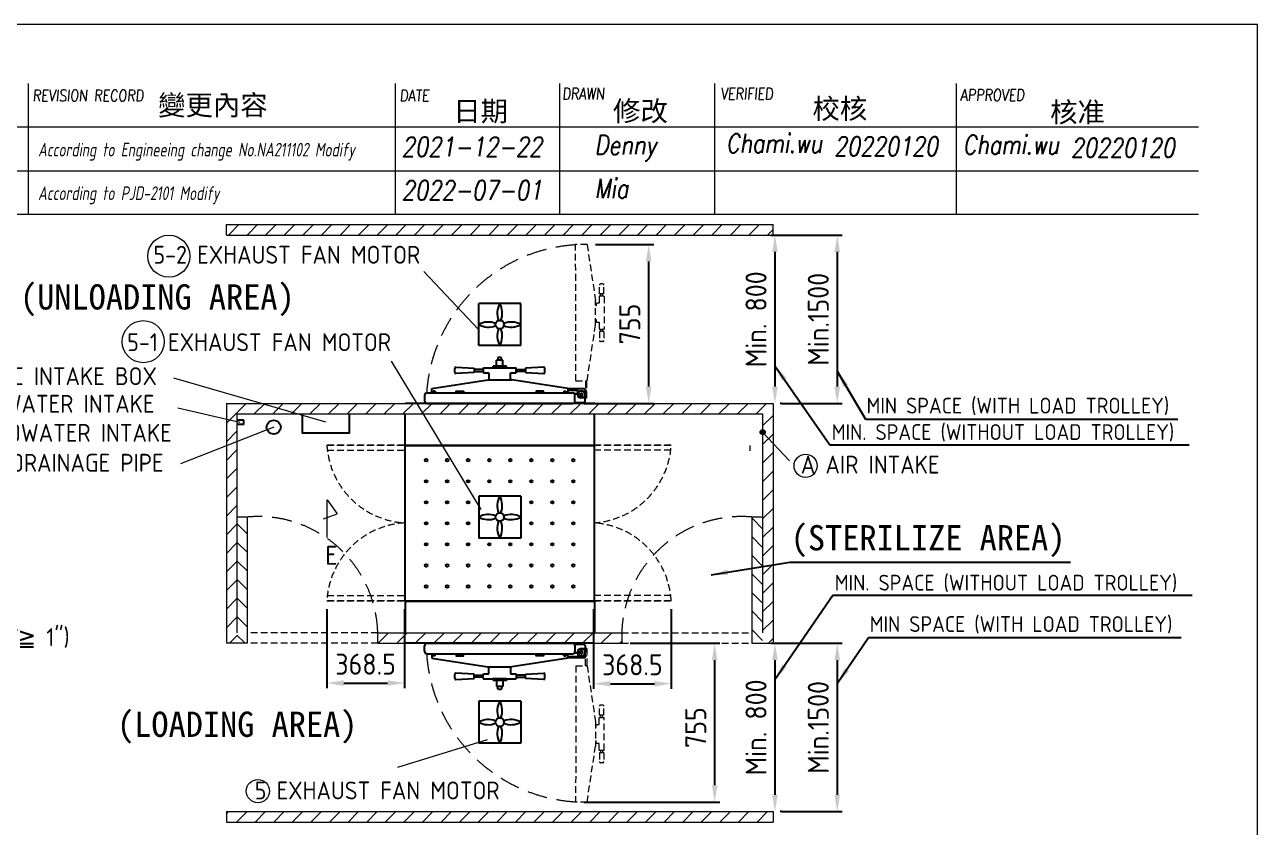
# Model space of a CAD drawing. Header units: millimetres. Extents: x -179594 to 13478, y -20517 to 22627.
# Drawn here: x 7617 to 13478, y 5661 to 9476 of the extents above; entities that cross this region are included whole.
import ezdxf

# ---------------------------------------------------------------- set-up
doc = ezdxf.new("R2010")
doc.units = ezdxf.units.MM
doc.header["$MEASUREMENT"] = 0
doc.linetypes.add('HIDDEN', pattern=[9.525, 6.35, -3.175])
doc.layers.get('0').update_dxf_attribs({"lineweight": 25})
for name, color, linetype, lineweight in [('D', 3, 'Continuous', 13), ('F', 7, 'Continuous', 15), ('H', 2, 'HIDDEN', 15), ('S', 4, 'Continuous', 15), ('T', 4, 'Continuous', 15)]:
    doc.layers.add(name, color=color, linetype=linetype, lineweight=lineweight)
doc.styles.get("Standard").update_dxf_attribs({"font": 'KAIU.TTF'})
doc.styles.add('STU25', font='isocp2.shx')
doc.styles.add('Text', font='romans.shx', dxfattribs={"width": 0.8, "oblique": 10})
doc.dimstyles.new('STU25', dxfattribs={"dimscale": 40, "dimtxt": 2.5, "dimasz": 2, "dimexe": 0.6, "dimexo": 1, "dimgap": 1, "dimtad": 1, "dimdsep": 46, "dimtxsty": 'STU25', "dimcen": 2, "dimazin": 2, "dimtfac": 1, "dimtmove": 0, "dimatfit": 3, "dimfxl": 0, "dimtolj": 1, "dimtzin": 0, "dimarcsym": 0})
doc.dimstyles.new('STU25$7', dxfattribs={"dimscale": 40, "dimtxt": 2.5, "dimasz": 2, "dimexe": 1.25, "dimexo": 0.625, "dimgap": 1, "dimtad": 0, "dimdec": 4, "dimdsep": 46, "dimtxsty": 'STU25', "dimcen": 2.5, "dimazin": 2, "dimtfac": 1, "dimtdec": 4, "dimtmove": 0, "dimatfit": 3, "dimfxl": 0, "dimtolj": 1, "dimtzin": 0, "dimarcsym": 0})
pattern_1 = [(45, (-166.99, -16982.856), (-44.19417, 44.19417), [])]
pattern_2 = [(135, (-166.99, -16982.856), (-44.19417, -44.19417), [])]

# ---------------------------------------------------------------- blocks, each defined once
blk = doc.blocks.new('*D3')
at = {"layer": 'D', "color": 0, "lineweight": -2}
for p, q in [((11166, 6535.6), (11504.5, 6535.6)), ((11480.5, 6455.6), (11480.5, 5815.6)), ((11216, 5735.6), (11504.5, 5735.6))]:
    blk.add_line(p, q, dxfattribs=at)
at = {"layer": 'D', "color": 0}
for points in [[(11467.2, 6455.6), (11493.9, 6455.6), (11480.5, 6535.6)], [(11467.2, 5815.6), (11493.9, 5815.6), (11480.5, 5735.6)]]:
    blk.add_solid(points, dxfattribs=at)
at = {"layer": 'Defpoints', "color": 0}
for p in [(11126, 6535.6), (11176, 5735.6), (11480.5, 5735.6)]:
    blk.add_point(p, dxfattribs=at)
at = {"layer": 'D', "color": 0, "insert": (11390.5, 6135.6), "char_height": 100, "attachment_point": 5, "rotation": 90, "style": 'STU25'}
blk.add_mtext('\\A1;{\\Fisocp2.shx;Min.1500}', dxfattribs=at)
blk = doc.blocks.new('*D5')
at = {"layer": 'D', "color": 0, "lineweight": -2}
for p, q in [((11166, 6535.6), (11208.4, 6535.6)), ((11184.4, 6455.6), (11184.4, 5815.6)), ((11216, 5735.6), (11208.4, 5735.6))]:
    blk.add_line(p, q, dxfattribs=at)
at = {"layer": 'D', "color": 0}
for points in [[(11171.1, 6455.6), (11197.8, 6455.6), (11184.4, 6535.6)], [(11171.1, 5815.6), (11197.8, 5815.6), (11184.4, 5735.6)]]:
    blk.add_solid(points, dxfattribs=at)
at = {"layer": 'Defpoints', "color": 0}
for p in [(11126, 6535.6), (11176, 5735.6), (11184.4, 5735.6)]:
    blk.add_point(p, dxfattribs=at)
at = {"layer": 'D', "color": 0, "insert": (11094.4, 6135.6), "char_height": 100, "attachment_point": 5, "rotation": 90, "style": 'STU25'}
blk.add_mtext('\\A1;{\\Fisocp2.shx;Min. 800}', dxfattribs=at)
blk = doc.blocks.new('*D16')
at = {"layer": 'D', "color": 0, "lineweight": -2}
for p, q in [((10496, 6535.6), (10921.8, 6535.6)), ((10897.8, 5860.9), (10897.8, 6455.6)), ((10276.8, 5780.9), (10921.8, 5780.9))]:
    blk.add_line(p, q, dxfattribs=at)
at = {"layer": 'D', "color": 0}
for points in [[(10911.1, 6455.6), (10884.5, 6455.6), (10897.8, 6535.6)], [(10884.5, 5860.9), (10911.1, 5860.9), (10897.8, 5780.9)]]:
    blk.add_solid(points, dxfattribs=at)
at = {"layer": 'Defpoints', "color": 0}
for p in [(10456, 6535.6), (10897.8, 6535.6), (10236.8, 5780.9)]:
    blk.add_point(p, dxfattribs=at)
at = {"layer": 'D', "color": 0, "insert": (10807.8, 6134.5), "char_height": 100, "attachment_point": 5, "rotation": 90, "style": 'STU25'}
blk.add_mtext('\\A1;755', dxfattribs=at)
blk = doc.blocks.new('*D17')
at = {"layer": 'D', "color": 0, "lineweight": -2}
for p, q in [((11166, 8475.6), (11504.5, 8475.6)), ((11480.5, 8395.6), (11480.5, 7755.6)), ((11216, 7675.6), (11504.5, 7675.6))]:
    blk.add_line(p, q, dxfattribs=at)
at = {"layer": 'D', "color": 0}
for points in [[(11467.2, 8395.6), (11493.9, 8395.6), (11480.5, 8475.6)], [(11467.2, 7755.6), (11493.9, 7755.6), (11480.5, 7675.6)]]:
    blk.add_solid(points, dxfattribs=at)
at = {"layer": 'Defpoints', "color": 0}
for p in [(11126, 8475.6), (11176, 7675.6), (11480.5, 7675.6)]:
    blk.add_point(p, dxfattribs=at)
at = {"layer": 'D', "color": 0, "insert": (11390.5, 8075.6), "char_height": 100, "attachment_point": 5, "rotation": 90, "style": 'STU25'}
blk.add_mtext('\\A1;{\\Fisocp2.shx;Min.1500}', dxfattribs=at)
blk = doc.blocks.new('*D18')
at = {"layer": 'D', "color": 0, "lineweight": -2}
for p, q in [((11166, 8475.6), (11208.4, 8475.6)), ((11184.4, 8395.6), (11184.4, 7755.6)), ((11216, 7675.6), (11208.4, 7675.6))]:
    blk.add_line(p, q, dxfattribs=at)
at = {"layer": 'D', "color": 0}
for points in [[(11171.1, 8395.6), (11197.8, 8395.6), (11184.4, 8475.6)], [(11171.1, 7755.6), (11197.8, 7755.6), (11184.4, 7675.6)]]:
    blk.add_solid(points, dxfattribs=at)
at = {"layer": 'Defpoints', "color": 0}
for p in [(11126, 8475.6), (11176, 7675.6), (11184.4, 7675.6)]:
    blk.add_point(p, dxfattribs=at)
at = {"layer": 'D', "color": 0, "insert": (11094.4, 8075.6), "char_height": 100, "attachment_point": 5, "rotation": 90, "style": 'STU25'}
blk.add_mtext('\\A1;{\\Fisocp2.shx;Min. 800}', dxfattribs=at)
blk = doc.blocks.new('*D19')
at = {"layer": 'D', "color": 0, "lineweight": -2}
for p, q in [((10331, 8430.3), (10608.2, 8430.3)), ((10584.2, 7755.6), (10584.2, 8350.3)), ((10276.8, 7675.6), (10608.2, 7675.6))]:
    blk.add_line(p, q, dxfattribs=at)
at = {"layer": 'D', "color": 0}
for points in [[(10570.8, 8350.3), (10597.5, 8350.3), (10584.2, 8430.3)], [(10570.8, 7755.6), (10597.5, 7755.6), (10584.2, 7675.6)]]:
    blk.add_solid(points, dxfattribs=at)
at = {"layer": 'Defpoints', "color": 0}
for p in [(10291, 8430.3), (10584.2, 8430.3), (10236.8, 7675.6)]:
    blk.add_point(p, dxfattribs=at)
at = {"layer": 'D', "color": 0, "insert": (10494.2, 8052.9), "char_height": 100, "attachment_point": 5, "rotation": 90, "style": 'STU25'}
blk.add_mtext('\\A1;755', dxfattribs=at)
blk = doc.blocks.new('*D30')
at = {"layer": 'D', "color": 0, "lineweight": -2}
for p, q in [((10322.4, 6697.9), (10322.4, 6319.4)), ((10690.9, 6697.9), (10690.9, 6319.4)), ((10402.4, 6343.4), (10610.9, 6343.4))]:
    blk.add_line(p, q, dxfattribs=at)
at = {"layer": 'D', "color": 0}
for points in [[(10402.4, 6356.7), (10402.4, 6330), (10322.4, 6343.4)], [(10610.9, 6330), (10610.9, 6356.7), (10690.9, 6343.4)]]:
    blk.add_solid(points, dxfattribs=at)
at = {"layer": 'Defpoints', "color": 0}
for p in [(10322.4, 6737.9), (10690.9, 6737.9), (10690.9, 6343.4)]:
    blk.add_point(p, dxfattribs=at)
at = {"layer": 'D', "color": 0, "insert": (10506.6, 6433.4), "char_height": 100, "attachment_point": 5, "style": 'STU25'}
blk.add_mtext('\\A1;368.5', dxfattribs=at)
blk = doc.blocks.new('*D31')
at = {"layer": 'D', "color": 0, "lineweight": -2}
for p, q in [((9053.9, 6697.9), (9053.9, 6322.3)), ((9422.4, 6697.9), (9422.4, 6322.3)), ((9133.9, 6346.3), (9342.4, 6346.3))]:
    blk.add_line(p, q, dxfattribs=at)
at = {"layer": 'D', "color": 0}
for points in [[(9133.9, 6359.6), (9133.9, 6332.9), (9053.9, 6346.3)], [(9342.4, 6332.9), (9342.4, 6359.6), (9422.4, 6346.3)]]:
    blk.add_solid(points, dxfattribs=at)
at = {"layer": 'Defpoints', "color": 0}
for p in [(9053.9, 6737.9), (9422.4, 6737.9), (9422.4, 6346.3)]:
    blk.add_point(p, dxfattribs=at)
at = {"layer": 'D', "color": 0, "insert": (9238.1, 6436.3), "char_height": 100, "attachment_point": 5, "style": 'STU25'}
blk.add_mtext('\\A1;368.5', dxfattribs=at)

msp = doc.modelspace()

# ---------------------------------------------------------------- hatches: boundary and pattern name
msp.add_hatch(color=256).paths.add_polyline_path([(11115.202, 7538.845, 1), (11136.724, 7538.845, 1)])
at = {"layer": 'H', "ltscale": 5}
h = msp.add_hatch(dxfattribs=at)
h.set_pattern_fill('ANSI31', color=256, scale=500, style=0)
h.set_pattern_definition(pattern_1)
h.paths.add_polyline_path([(11175.963, 8475.562), (11175.963, 8525.562), (8575.963, 8525.562), (8575.963, 8475.562)])
h = msp.add_hatch(dxfattribs=at)
h.set_pattern_fill('ANSI31', color=256, scale=500, style=0)
h.set_pattern_definition(pattern_1)
h.paths.add_polyline_path([(8625.963, 6535.562), (8575.963, 6535.562), (8575.963, 7675.562), (11175.963, 7675.562), (11175.963, 6535.562), (11125.963, 6535.562), (11125.963, 6585.562), (11125.963, 7625.562), (8625.963, 7625.562), (8625.963, 7135.562), (8625.963, 6585.562)])
h = msp.add_hatch(dxfattribs=at)
h.set_pattern_fill('ANSI31', color=256, scale=500, angle=90, style=0)
h.set_pattern_definition(pattern_2)
h.paths.add_polyline_path([(8625.963, 6585.562), (8625.963, 6535.562), (8675.963, 6535.562), (8675.963, 7135.562), (8625.963, 7135.562)])
h = msp.add_hatch(dxfattribs=at)
h.set_pattern_fill('ANSI31', color=256, scale=500, angle=90, style=0)
h.set_pattern_definition(pattern_2)
h.paths.add_polyline_path([(11125.963, 7136.646), (11075.963, 7136.646), (11075.963, 6535.562), (11125.963, 6535.562), (11125.963, 6585.562)])
h = msp.add_hatch(dxfattribs=at)
h.set_pattern_fill('ANSI31', color=256, scale=500, style=0)
h.set_pattern_definition(pattern_1)
h.paths.add_polyline_path([(9295.963, 6585.562), (10455.963, 6585.562), (10455.963, 6535.562), (9295.963, 6535.562)])
h = msp.add_hatch(dxfattribs=at)
h.set_pattern_fill('ANSI31', color=256, scale=500, style=0)
h.set_pattern_definition(pattern_1)
h.paths.add_polyline_path([(8575.963, 5735.562), (8575.963, 5685.562), (11175.963, 5685.562), (11175.963, 5735.562)])

# ---------------------------------------------------------------- linework, layer by layer
for p, q in [((9775.963, 7950.562), (9775.963, 8150.562)), ((9975.963, 8150.562), (9775.963, 8150.562)), ((9975.963, 7950.562), (9975.963, 8150.562)), ((9975.963, 7950.562), (9775.963, 7950.562)), ((9860.963, 7852.062), (9860.963, 7880.562)), ((9890.963, 7880.562), (9860.963, 7880.562)), ((9869.463, 7894.562), (9867.463, 7892.562)), ((9867.463, 7892.562), (9867.463, 7880.562)), ((9882.463, 7894.562), (9869.463, 7894.562)), ((9882.463, 7894.562), (9884.463, 7892.562)), ((9884.463, 7880.562), (9884.463, 7892.562)), ((9890.963, 7852.062), (9890.963, 7880.562)), ((9797.213, 7842.562), (9798.713, 7844.062)), ((9797.213, 7842.562), (9797.213, 7822.562)), ((9797.213, 7822.562), (9798.713, 7821.062)), ((9798.713, 7844.062), (9953.213, 7844.062)), ((9798.713, 7821.062), (9824.463, 7821.062)), ((9824.463, 7821.062), (9824.463, 7787.562)), ((9844.213, 7844.062), (9844.213, 7852.062)), ((9907.713, 7852.062), (9844.213, 7852.062)), ((9907.713, 7844.062), (9844.213, 7844.062)), ((9907.713, 7843.962), (9907.713, 7852.062)), ((9927.463, 7787.562), (9927.463, 7821.062)), ((9927.463, 7821.062), (9953.213, 7821.062)), ((9954.713, 7842.562), (9953.213, 7844.062)), ((9954.713, 7822.562), (9953.213, 7821.062)), ((9954.713, 7822.562), (9954.713, 7842.562)), ((9552.263, 7746.762), (9818.463, 7787.562)), ((9552.263, 7725.562), (9552.263, 7746.762)), ((9818.463, 7787.562), (9933.463, 7787.562)), ((10199.663, 7746.762), (9933.463, 7787.562)), ((10199.663, 7746.762), (10199.663, 7725.562)), ((10281.463, 7744.562), (10199.663, 7744.562)), ((10199.663, 7738.562), (10246.463, 7738.562)), ((10246.463, 7714.562), (10246.463, 7744.562)), ((10281.463, 7744.562), (10281.463, 7714.562)), ((9518.463, 7713.562), (9518.463, 7687.562)), ((9530.463, 7725.562), (10221.463, 7725.562)), ((9559.282, 7734.562), (9559.282, 7725.562)), ((9568.552, 7734.562), (9559.282, 7734.562)), ((9568.552, 7734.562), (9568.552, 7725.562)), ((10180.373, 7734.562), (10180.373, 7725.562)), ((10180.373, 7734.562), (10189.644, 7734.562)), ((10189.644, 7734.562), (10189.644, 7725.562)), ((10244.133, 7720.562), (10230.71, 7720.562)), ((10230.71, 7680.562), (10275.463, 7680.562)), ((10233.463, 7720.562), (10243.701, 7720.562)), ((10233.463, 7687.562), (10233.463, 7713.562)), ((10233.463, 7680.562), (10275.463, 7680.562)), ((10271.463, 7704.562), (10256.463, 7704.562)), ((10265.963, 7734.562), (10262.463, 7734.562)), ((10265.463, 7734.562), (10262.463, 7734.562)), ((10281.463, 7686.562), (10281.463, 7718.562)), ((10325.963, 7675.562), (9425.963, 7675.562)), ((9425.963, 7475.562), (9425.963, 7625.562)), ((9530.463, 7675.562), (10221.463, 7675.562)), ((10325.963, 7475.562), (10325.963, 7625.562)), ((9425.963, 7475.562), (10325.963, 7475.562)), ((9425.963, 6735.562), (9425.963, 7475.562)), ((10325.963, 7475.562), (9425.963, 7475.562)), ((10325.963, 6735.562), (10325.963, 7475.562)), ((9775.963, 7235.562), (9775.963, 7035.562)), ((9975.963, 7235.562), (9775.963, 7235.562)), ((9975.963, 7235.562), (9975.963, 7035.562)), ((9975.963, 7035.562), (9775.963, 7035.562)), ((10325.963, 6735.562), (9425.963, 6735.562)), ((9425.963, 6735.562), (9425.963, 6585.562)), ((9425.963, 6735.562), (10325.963, 6735.562)), ((10325.963, 6735.562), (10325.963, 6585.562)), ((10325.963, 6535.562), (9425.963, 6535.562)), ((9518.463, 6497.562), (9518.463, 6523.562)), ((9530.463, 6535.562), (10221.463, 6535.562)), ((10230.71, 6530.562), (10275.463, 6530.562)), ((10233.463, 6530.562), (10275.463, 6530.562)), ((10233.463, 6523.562), (10233.463, 6497.562)), ((10271.463, 6506.562), (10256.463, 6506.562)), ((10281.463, 6524.562), (10281.463, 6492.562)), ((9530.463, 6485.562), (10221.463, 6485.562)), ((9552.263, 6485.562), (9552.263, 6464.362)), ((9552.263, 6464.362), (9818.463, 6423.562)), ((9559.282, 6476.562), (9559.282, 6485.562)), ((9568.552, 6476.562), (9559.282, 6476.562)), ((9568.552, 6476.562), (9568.552, 6485.562)), ((10199.663, 6464.362), (9933.463, 6423.562)), ((10180.373, 6476.562), (10180.373, 6485.562)), ((10180.373, 6476.562), (10189.644, 6476.562)), ((10189.644, 6476.562), (10189.644, 6485.562)), ((10199.663, 6464.362), (10199.663, 6485.562)), ((10199.663, 6472.562), (10246.463, 6472.562)), ((10281.463, 6466.562), (10199.663, 6466.562)), ((10244.133, 6490.562), (10230.71, 6490.562)), ((10233.463, 6490.562), (10243.701, 6490.562)), ((10246.463, 6496.562), (10246.463, 6466.562)), ((10265.963, 6476.562), (10262.463, 6476.562)), ((10265.463, 6476.562), (10262.463, 6476.562)), ((10281.463, 6466.562), (10281.463, 6496.562)), ((9797.213, 6388.562), (9798.713, 6390.062)), ((9797.213, 6368.562), (9797.213, 6388.562)), ((9798.713, 6390.062), (9824.463, 6390.062)), ((9818.463, 6423.562), (9933.463, 6423.562)), ((9824.463, 6390.062), (9824.463, 6423.562)), ((9927.463, 6423.562), (9927.463, 6390.062)), ((9927.463, 6390.062), (9953.213, 6390.062)), ((9954.713, 6388.562), (9953.213, 6390.062)), ((9954.713, 6388.562), (9954.713, 6368.562)), ((9797.213, 6368.562), (9798.713, 6367.062)), ((9798.713, 6367.062), (9953.213, 6367.062)), ((9844.213, 6367.062), (9844.213, 6359.062)), ((9907.713, 6367.062), (9844.213, 6367.062)), ((9907.713, 6359.062), (9844.213, 6359.062)), ((9860.963, 6359.062), (9860.963, 6330.562)), ((9890.963, 6330.562), (9860.963, 6330.562)), ((9867.463, 6318.562), (9867.463, 6330.562)), ((9884.463, 6330.562), (9884.463, 6318.562)), ((9890.963, 6359.062), (9890.963, 6330.562)), ((9907.713, 6367.162), (9907.713, 6359.062)), ((9954.713, 6368.562), (9953.213, 6367.062)), ((9869.463, 6316.562), (9867.463, 6318.562)), ((9882.463, 6316.562), (9869.463, 6316.562)), ((9882.463, 6316.562), (9884.463, 6318.562)), ((9775.963, 6260.562), (9775.963, 6060.562)), ((9975.963, 6260.562), (9775.963, 6260.562)), ((9975.963, 6260.562), (9975.963, 6060.562)), ((9975.963, 6060.562), (9775.963, 6060.562))]:
    msp.add_line(p, q)
at = {"linetype": 'Continuous'}
for p, q in [((9666.975, 7847.562), (9753.975, 7843.062)), ((9753.975, 7822.062), (9666.975, 7817.562)), ((9753.975, 7843.062), (9753.975, 7822.062)), ((9797.213, 7837.312), (9753.975, 7837.312)), ((9753.975, 7827.812), (9797.213, 7827.812)), ((9954.713, 7837.312), (9997.95, 7837.312)), ((9997.95, 7827.812), (9954.713, 7827.812)), ((10084.95, 7847.562), (9997.95, 7843.062)), ((9997.95, 7843.062), (9997.95, 7822.062)), ((9997.95, 7822.062), (10084.95, 7817.562)), ((8658.338, 7595.277), (8625.963, 7595.277)), ((8658.338, 7575.277), (8625.963, 7575.277)), ((8658.338, 7575.277), (8658.338, 7595.277)), ((9753.975, 6389.062), (9666.975, 6393.562)), ((9753.975, 6368.062), (9753.975, 6389.062)), ((9997.95, 6389.062), (10084.95, 6393.562)), ((9997.95, 6368.062), (9997.95, 6389.062)), ((9666.975, 6363.562), (9753.975, 6368.062)), ((9753.975, 6383.312), (9797.213, 6383.312)), ((9797.213, 6373.812), (9753.975, 6373.812)), ((9997.95, 6383.312), (9954.713, 6383.312)), ((9954.713, 6373.812), (9997.95, 6373.812)), ((10084.95, 6363.562), (9997.95, 6368.062))]:
    msp.add_line(p, q, dxfattribs=at)
for points in [[(9668.197, 7725.562), (9668.197, 7734.562), (9703.197, 7734.562), (9703.197, 7725.562)], [(10083.729, 7725.562), (10083.729, 7734.562), (10048.729, 7734.562), (10048.729, 7725.562)], [(9668.197, 6485.562), (9668.197, 6476.562), (9703.197, 6476.562), (9703.197, 6485.562)], [(10083.729, 6485.562), (10083.729, 6476.562), (10048.729, 6476.562), (10048.729, 6485.562)]]:
    msp.add_lwpolyline(points)
msp.add_lwpolyline([(8936.406, 7625.562), (8936.406, 7535.964), (9161.114, 7535.964), (9161.114, 7625.562)], dxfattribs=at)
for centre, radius in [((9875.963, 8050.562), 20), ((9875.963, 8050.562), 20), ((9875.963, 8050.562), 20), ((9875.963, 8050.562), 20), ((10263.963, 7718.562), 6.45), ((10263.963, 7718.562), 6.4), ((8800.963, 7562.74), 33.5), ((11125.963, 7538.845), 10.761), ((9525.963, 7405.562), 6), ((9625.963, 7405.562), 6), ((9725.963, 7405.562), 6), ((9825.963, 7405.562), 6), ((9925.963, 7405.562), 6), ((10025.963, 7405.562), 6), ((10125.963, 7405.562), 6), ((10225.963, 7405.562), 6), ((9525.963, 7305.562), 6), ((9625.963, 7305.562), 6), ((9725.963, 7305.562), 6), ((9825.963, 7305.562), 6), ((9925.963, 7305.562), 6), ((10025.963, 7305.562), 6), ((10125.963, 7305.562), 6), ((10225.963, 7305.562), 6), ((9525.963, 7205.562), 6), ((9625.963, 7205.562), 6), ((9725.963, 7205.562), 6), ((10025.963, 7205.562), 6), ((10125.963, 7205.562), 6), ((10225.963, 7205.562), 6), ((9875.963, 7135.562), 20), ((9875.963, 7135.562), 20), ((9875.963, 7135.562), 20), ((9875.963, 7135.562), 20), ((9525.963, 7105.562), 6), ((9625.963, 7105.562), 6), ((9725.963, 7105.562), 6), ((10025.963, 7105.562), 6), ((10125.963, 7105.562), 6), ((10225.963, 7105.562), 6), ((9525.963, 7005.562), 6), ((9625.963, 7005.562), 6), ((9725.963, 7005.562), 6), ((9825.963, 7005.562), 6), ((9925.963, 7005.562), 6), ((10025.963, 7005.562), 6), ((10125.963, 7005.562), 6), ((10225.963, 7005.562), 6), ((9525.963, 6905.562), 6), ((9625.963, 6905.562), 6), ((9725.963, 6905.562), 6), ((9825.963, 6905.562), 6), ((9925.963, 6905.562), 6), ((10025.963, 6905.562), 6), ((10125.963, 6905.562), 6), ((10225.963, 6905.562), 6), ((9525.963, 6805.562), 6), ((9625.963, 6805.562), 6), ((9725.963, 6805.562), 6), ((9825.963, 6805.562), 6), ((9925.963, 6805.562), 6), ((10025.963, 6805.562), 6), ((10125.963, 6805.562), 6), ((10225.963, 6805.562), 6), ((10263.963, 6492.562), 6.45), ((10263.963, 6492.562), 6.4), ((9875.963, 6160.562), 20), ((9875.963, 6160.562), 20), ((9875.963, 6160.562), 20), ((9875.963, 6160.562), 20)]:
    msp.add_circle(centre, radius)
for centre, radius, start, end in [((9956.987, 8104.687), 93.11, 150.4818019, 201.9770324), ((9794.938, 8104.687), 93.11, 338.0229676, 29.5181981), ((9821.838, 7969.537), 93.11, 68.0229676, 119.5181981), ((9821.838, 8131.586), 93.11, 240.4818019, 291.9770324), ((9956.987, 7996.437), 93.11, 158.0229676, 209.5181981), ((9794.938, 7996.437), 93.11, 330.4818019, 21.9770324), ((9930.087, 7969.537), 93.11, 60.4818019, 111.9770324), ((9930.087, 8131.586), 93.11, 248.0229676, 299.5181981), ((9871.713, 7889.163), 5.442, 128.6476153, 141.3523847), ((9880.213, 7889.163), 5.442, 38.6476153, 51.3523847), ((9530.463, 7713.562), 12, 90, 180), ((9530.463, 7687.562), 12, 180, 270), ((10221.463, 7713.562), 12, 0, 90), ((10221.463, 7687.562), 12, 270, 0), ((10244.133, 7723.562), 3, 270, 344.7424767), ((10256.463, 7714.562), 10, 180, 270), ((10262.463, 7718.562), 16, 90, 164.7424767), ((10265.463, 7718.562), 16, 0, 90), ((10271.463, 7714.562), 10, 270, 0), ((10275.463, 7686.562), 6, 270, 0), ((9956.987, 7189.687), 93.11, 150.4818019, 201.9770324), ((9794.938, 7189.687), 93.11, 338.0229676, 29.5181981), ((9821.838, 7054.537), 93.11, 68.0229676, 119.5181981), ((9821.838, 7216.586), 93.11, 240.4818019, 291.9770324), ((9956.987, 7081.437), 93.11, 158.0229676, 209.5181981), ((9794.938, 7081.437), 93.11, 330.4818019, 21.9770324), ((9930.087, 7054.537), 93.11, 60.4818019, 111.9770324), ((9930.087, 7216.586), 93.11, 248.0229676, 299.5181981), ((9530.463, 6523.562), 12, 90, 180), ((10221.463, 6523.562), 12, 0, 90), ((10256.463, 6496.562), 10, 90, 180), ((10271.463, 6496.562), 10, 0, 90), ((10275.463, 6524.562), 6, 0, 90), ((9530.463, 6497.562), 12, 180, 270), ((10221.463, 6497.562), 12, 270, 0), ((10244.133, 6487.562), 3, 15.2575233, 90), ((10262.463, 6492.562), 16, 195.2575233, 270), ((10265.463, 6492.562), 16, 270, 0), ((9871.713, 6321.96), 5.442, 218.6476153, 231.3523847), ((9880.213, 6321.96), 5.442, 308.6476153, 321.3523847), ((9956.987, 6214.687), 93.11, 150.4818019, 201.9770324), ((9794.938, 6214.687), 93.11, 338.0229676, 29.5181981), ((9821.838, 6079.537), 93.11, 68.0229676, 119.5181981), ((9821.838, 6241.586), 93.11, 240.4818019, 291.9770324), ((9930.087, 6079.537), 93.11, 60.4818019, 111.9770324), ((9930.087, 6241.586), 93.11, 248.0229676, 299.5181981), ((9956.987, 6106.437), 93.11, 158.0229676, 209.5181981), ((9794.938, 6106.437), 93.11, 330.4818019, 21.9770324)]:
    msp.add_arc(centre, radius, start, end)
for centre, radius, start, end in [((9716.748, 7832.562), 55.773, 168.6471146, 191.3528854), ((9666.975, 7842.555), 5.007, 84.0781277, 168.6471146), ((9666.975, 7822.569), 5.007, 191.3528854, 270), ((10084.95, 7842.555), 5.007, 11.3528854, 95.9218723), ((10084.95, 7822.569), 5.007, 270, 348.6471146), ((10035.178, 7832.562), 55.773, 348.6471146, 11.3528854), ((9716.748, 6378.562), 55.773, 168.6471146, 191.3528854), ((9666.975, 6388.555), 5.007, 90, 168.6471146), ((10084.95, 6388.555), 5.007, 11.3528854, 90), ((10035.178, 6378.562), 55.773, 348.6471146, 11.3528854), ((9666.975, 6368.569), 5.007, 191.3528854, 275.9218723), ((10084.95, 6368.569), 5.007, 264.0781277, 348.6471146)]:
    msp.add_arc(centre, radius, start, end, dxfattribs=at)
at = {"layer": 'D'}
for p, q in [((9515.532, 8302.432), (9775.097, 8026.227)), ((9788.09, 7171.609), (9360.856, 7876.069)), ((8325.397, 7797.592), (9047.845, 7587.807)), ((8640.663, 7584.88), (8345.682, 7653.435)), ((11125.963, 7538.845), (11253.443, 7402.936)), ((9055.95, 7217.599), (9103.378, 7150.079)), ((9055.95, 7037.599), (9055.95, 7217.599)), ((9038.654, 7127.599), (9103.378, 7150.079)), ((9816.294, 6077.176), (9389.704, 5944.637))]:
    msp.add_line(p, q, dxfattribs=at)
at = {"layer": 'D', "linetype": 'Continuous'}
msp.add_line((8800.963, 7562.74), (8358.007, 7388.898), dxfattribs=at)
at = {"layer": 'D', "color": 2, "linetype": 'HIDDEN', "ltscale": 5}
for p, q in [((9422.384, 7477.862), (9053.884, 7477.862)), ((9053.884, 7477.862), (9422.384, 7477.862)), ((9054.801, 7452.862), (9422.384, 7452.862)), ((10322.384, 7477.862), (10690.884, 7477.862)), ((10690.884, 7477.862), (10322.384, 7477.862)), ((10689.966, 7452.862), (10322.384, 7452.862)), ((9054.801, 6762.862), (9422.384, 6762.862)), ((10689.966, 6762.862), (10322.384, 6762.862)), ((9422.384, 6737.862), (9053.884, 6737.862)), ((9053.884, 6737.862), (9422.384, 6737.862)), ((10322.384, 6737.862), (10690.884, 6737.862)), ((10690.884, 6737.862), (10322.384, 6737.862))]:
    msp.add_line(p, q, dxfattribs=at)
at = {"layer": 'D'}
for centre, radius in [((8302.629, 8375.63), 100), ((8180.839, 7969.251), 100), ((11330.253, 7379.008), 55), ((8725.924, 5832.744), 55)]:
    msp.add_circle(centre, radius, dxfattribs=at)
at = {"layer": 'D', "color": 2, "linetype": 'HIDDEN', "ltscale": 5}
for centre, start, end in [((9446.571, 7500.455), 183.2928027, 266.4744456), ((10298.196, 7500.455), 273.5255544, 356.7071973), ((9446.571, 6715.269), 93.5255544, 176.7071973), ((10298.196, 6715.269), 3.2928027, 86.4744456)]:
    msp.add_arc(centre, 393.337, start, end, dxfattribs=at)
at = {"layer": 'F', "color": 7}
for p, q in [((7633.76, 9195.889), (7633.76, 8574.889)), ((9379.889, 8574.889), (9379.889, 9195.889)), ((10161.889, 8574.889), (10161.889, 9195.889)), ((10897.889, 8574.889), (10897.889, 9195.889)), ((12047.889, 8574.889), (12047.889, 9195.889)), ((13197.889, 8988.889), (7403.76, 8988.889)), ((7403.76, 8781.889), (13197.889, 8781.889)), ((7403.76, 8574.889), (13197.889, 8574.889))]:
    msp.add_line(p, q, dxfattribs=at)
at = {"layer": 'F', "color": 6}
msp.add_lwpolyline([(0, 9476), (0, 0), (13478, 0), (13478, 9476)], close=True, dxfattribs=at)
at = {"layer": 'H', "ltscale": 5}
for p, q in [((10291.033, 8430.267), (10236.833, 8430.257)), ((10236.951, 7782.857), (10236.833, 8430.257)), ((10291.033, 8430.267), (10331.881, 8164.074)), ((10349.923, 8196.093), (10349.915, 8238.3)), ((10365.914, 8243.303), (10354.914, 8243.301)), ((10370.923, 8196.097), (10370.915, 8238.304)), ((10331.902, 8049.074), (10331.881, 8164.074)), ((10333.931, 8150.075), (10335.431, 8151.575)), ((10333.931, 8150.075), (10333.933, 8139.075)), ((10348.931, 8151.577), (10335.431, 8151.575)), ((10350.424, 8185.328), (10348.925, 8183.827)), ((10348.925, 8183.827), (10348.931, 8151.577)), ((10370.923, 8196.097), (10349.923, 8196.093)), ((10370.424, 8185.331), (10350.424, 8185.328)), ((10355.674, 8185.329), (10355.673, 8196.094)), ((10365.174, 8185.33), (10365.173, 8196.096)), ((10370.424, 8185.331), (10371.925, 8183.832)), ((10371.925, 8183.832), (10371.953, 8029.332)), ((10333.933, 8139.075), (10331.469, 8139.074)), ((10291.151, 7782.867), (10331.902, 8049.074)), ((10331.481, 8074.074), (10333.945, 8074.075)), ((10333.945, 8074.075), (10333.947, 8063.075)), ((10335.447, 8061.575), (10333.947, 8063.075)), ((10335.447, 8061.575), (10348.947, 8061.577)), ((10348.947, 8061.577), (10348.953, 8029.327)), ((10350.453, 8027.828), (10348.953, 8029.327)), ((10370.955, 8017.066), (10349.955, 8017.062)), ((10349.955, 8017.062), (10349.963, 7974.856)), ((10350.453, 8027.828), (10370.453, 8027.831)), ((10355.703, 8027.829), (10355.705, 8017.063)), ((10365.203, 8027.83), (10365.205, 8017.065)), ((10370.453, 8027.831), (10371.953, 8029.332)), ((10370.955, 8017.066), (10370.963, 7974.859)), ((10365.964, 7969.859), (10354.964, 7969.857)), ((10236.951, 7782.857), (10291.151, 7782.867)), ((10283.951, 7782.866), (10283.96, 7736.066)), ((10289.966, 7701.067), (10289.951, 7782.867)), ((10249.964, 7711.059), (10249.961, 7726.059)), ((10259.96, 7736.061), (10289.96, 7736.067)), ((10289.966, 7701.067), (10259.966, 7701.061)), ((9295.963, 6585.562), (8675.963, 6585.562)), ((10455.963, 6585.562), (11075.963, 6585.562)), ((9295.963, 6535.562), (8675.963, 6535.562)), ((10289.966, 6510.057), (10259.966, 6510.063)), ((10289.966, 6510.057), (10289.951, 6428.257)), ((10455.963, 6535.562), (11075.963, 6535.562)), ((10249.964, 6500.064), (10249.961, 6485.064)), ((10259.96, 6475.063), (10289.96, 6475.057)), ((10283.951, 6428.258), (10283.96, 6475.058)), ((10236.951, 6428.267), (10236.833, 5780.867)), ((10236.951, 6428.267), (10291.151, 6428.257)), ((10291.151, 6428.257), (10331.902, 6162.049)), ((10349.955, 6194.062), (10349.963, 6236.268)), ((10365.964, 6241.265), (10354.964, 6241.267)), ((10370.955, 6194.058), (10370.963, 6236.264)), ((10331.902, 6162.049), (10331.881, 6047.049)), ((10348.947, 6149.546), (10348.953, 6181.796)), ((10350.453, 6183.296), (10348.953, 6181.796)), ((10370.955, 6194.058), (10349.955, 6194.062)), ((10350.453, 6183.296), (10370.453, 6183.292)), ((10355.703, 6183.295), (10355.705, 6194.061)), ((10365.203, 6183.293), (10365.205, 6194.059)), ((10370.453, 6183.292), (10371.953, 6181.792)), ((10371.925, 6027.292), (10371.953, 6181.792)), ((10331.481, 6137.05), (10333.945, 6137.049)), ((10333.945, 6137.049), (10333.947, 6148.049)), ((10335.447, 6149.549), (10333.947, 6148.049)), ((10335.447, 6149.549), (10348.947, 6149.546)), ((10291.033, 5780.857), (10331.881, 6047.049)), ((10333.933, 6072.049), (10331.469, 6072.05)), ((10333.931, 6061.049), (10333.933, 6072.049)), ((10333.931, 6061.049), (10335.431, 6059.549)), ((10348.931, 6059.546), (10335.431, 6059.549)), ((10348.925, 6027.296), (10348.931, 6059.546)), ((10350.424, 6025.796), (10348.925, 6027.296)), ((10349.923, 6015.031), (10349.915, 5972.824)), ((10370.923, 6015.027), (10349.923, 6015.031)), ((10370.424, 6025.792), (10350.424, 6025.796)), ((10355.674, 6025.795), (10355.673, 6015.03)), ((10365.174, 6025.793), (10365.173, 6015.028)), ((10370.424, 6025.792), (10371.925, 6027.292)), ((10370.923, 6015.027), (10370.915, 5972.82)), ((10365.914, 5967.821), (10354.914, 5967.823)), ((10291.033, 5780.857), (10236.833, 5780.867))]:
    msp.add_line(p, q, dxfattribs=at)
at = {"layer": 'H', "ltscale": 10}
msp.add_line((11064.963, 7475.562), (11064.963, 7450.562), dxfattribs=at)
at = {"layer": 'H', "ltscale": 5}
for centre in [(10263.963, 7718.562), (10263.963, 6492.562)]:
    msp.add_circle(centre, 6.4, dxfattribs=at)
at = {"layer": 'H', "ltscale": 15}
for centre, radius, start, end in [((10281.463, 7675.562), 755, 93.3888839, 176.2027984), ((8727.617, 6569.302), 568.611, 1.7478929, 95.2120552), ((11025.147, 6568.391), 569.443, 84.8802404, 178.2720171), ((10281.463, 6535.562), 755, 183.7972016, 266.6111161)]:
    msp.add_arc(centre, radius, start, end, dxfattribs=at)
at = {"layer": 'H', "ltscale": 5}
for centre, radius, start, end in [((10354.915, 8238.301), 5, 90.0104879, 180.0104879), ((10365.915, 8238.303), 5, 0.0104879, 90.0104879), ((10354.963, 7974.857), 5, 180.0104879, 270.0104879), ((10365.963, 7974.859), 5, 270.0104879, 0.0104879), ((10259.961, 7726.061), 10, 90.0104879, 180.0104879), ((10259.964, 7711.061), 10, 180.0104879, 270.0104879), ((10259.964, 6500.063), 10, 89.9895121, 179.9895121), ((10259.961, 6485.063), 10, 179.9895121, 269.9895121), ((10354.963, 6236.267), 5, 89.9895121, 179.9895121), ((10365.963, 6236.265), 5, 359.9895121, 89.9895121), ((10354.915, 5972.823), 5, 179.9895121, 269.9895121), ((10365.915, 5972.821), 5, 269.9895121, 359.9895121)]:
    msp.add_arc(centre, radius, start, end, dxfattribs=at)
at = {"layer": 'S'}
for p, q in [((8575.963, 8525.562), (11175.963, 8525.562)), ((8575.963, 8475.562), (8575.963, 8525.562)), ((11175.963, 8475.562), (11175.963, 8525.562)), ((8575.963, 8475.562), (11175.963, 8475.562)), ((8625.963, 7135.562), (8625.963, 6585.562)), ((8675.963, 7135.562), (8625.963, 7135.562)), ((8675.963, 6535.562), (8675.963, 7135.562)), ((11075.963, 6535.562), (11075.963, 7136.646)), ((11075.963, 7136.646), (11125.963, 7136.646)), ((9295.963, 6535.562), (9295.963, 6585.562)), ((10455.963, 6585.562), (10455.963, 6535.562)), ((8575.963, 5735.562), (11175.963, 5735.562)), ((8575.963, 5735.562), (8575.963, 5685.562)), ((8575.963, 5685.562), (11175.963, 5685.562)), ((11175.963, 5735.562), (11175.963, 5685.562))]:
    msp.add_line(p, q, dxfattribs=at)
at = {"layer": 'S', "linetype": 'Continuous'}
for p, q in [((8575.963, 7675.562), (8575.963, 6535.562)), ((8575.963, 7675.562), (11175.963, 7675.562)), ((8625.963, 7625.562), (8625.963, 7135.562)), ((8625.963, 7625.562), (11125.963, 7625.562)), ((11125.963, 7625.562), (11125.963, 6585.562)), ((11175.963, 7675.562), (11175.963, 6535.562)), ((9295.963, 6585.562), (10455.963, 6585.562)), ((8675.963, 6535.562), (8575.963, 6535.562)), ((9295.963, 6535.562), (10455.963, 6535.562)), ((11075.963, 6535.562), (11175.963, 6535.562))]:
    msp.add_line(p, q, dxfattribs=at)

# ---------------------------------------------------------------- texts
at = {"layer": 'D', "color": 11, "char_height": 85, "attachment_point": 1, "style": 'STU25'}
for s, insert in [('{\\C3;5-2 EXHAUST FAN MOTOR}', (8229.233, 8424.772)), ('{\\C3;5-1 EXHAUST FAN MOTOR}', (8104.493, 8009.048)), ('{\\C3;4 ELECTRIC INTAKE BOX}', (7084.393, 7847.515)), ('{\\C3;1  COLD WATER INTAKE}', (7091.683, 7716.251)), ('{\\C3;2 TREATEDWATER INTAKE}', (7070.721, 7578.224)), ('{\\C3;3 DRAINAGE PIPE}', (7444.863, 7436.02)), ('{\\C3;3 DRAINAGE PIPE (METAL %%C\\f新細明體|b0|i0|c136|p18;≧\\Fisocp2.shx; 1")\\P\\f????|b0|i0|c136|p18; \\Fisocp2.shx; (PIPE-END HIGH\\f標楷體|b0|i0|c136|p65;≦\\Fisocp2.shx;20mm)}', (6246.595, 6607.089)), ('{\\C3;5 EXHAUST FAN MOTOR}', (8710.873, 5878.38))]:
    msp.add_mtext(s, dxfattribs=dict(at, insert=insert))
at = {"layer": 'D', "color": 11, "attachment_point": 1}
for s, insert, char_height in [('{\\C3;(UNLOADING AREA)}', (7594.862, 8241.971), 120), ('{\\Fisocp2.shx;\\C3;MIN SPACE (WITH LOAD TROLLEY)}', (11619.666, 7702.637), 75), ('{\\Fisocp2.shx;\\C3;MIN. SPACE (WITHOUT LOAD TROLLEY)}', (11454.409, 7576.914), 75), ('{\\Fisocp2.shx;\\C3;A AIR INTAKE}', (11307.426, 7427.211), 85), ('{\\C3;(STERILIZE AREA)}', (11259.488, 7097.04), 120), ('{\\Fisocp2.shx;\\C3;MIN. SPACE (WITHOUT LOAD TROLLEY)}', (11468.813, 6861.046), 75), ('{\\Fisocp2.shx;\\C3;MIN SPACE (WITH LOAD TROLLEY)}', (11634.875, 6664.233), 75), ('{\\C3;(LOADING AREA)}', (8056.289, 6210.59), 120)]:
    msp.add_mtext(s, dxfattribs=dict(at, insert=insert, char_height=char_height))
at = {"layer": 'D', "insert": (9046.413, 6998.691), "char_height": 90, "attachment_point": 1}
msp.add_mtext('{\\Fisocp2.shx;E}', dxfattribs=at)
at = {"layer": 'F', "color": 1, "lineweight": 15, "style": 'Text', "oblique": 5, "width": 0.8}
for s, p in [('REVISION RECORD', (7654.104, 9111.573)), ('DATE', (9400.234, 9111.573)), ('DRAWN', (10172.662, 9119.856)), ('VERIFIED', (10925.498, 9119.741)), ('APPROVED', (12065.417, 9114.274))]:
    msp.add_text(s, height=55.2, dxfattribs=at).set_placement(p)
at = {"layer": 'F', "lineweight": -3}
for s, p in [('變更內容', (8251.524, 9045.655)), ('日期', (9654.799, 9017.166)), ('修改', (10414.51, 9017.699)), ('校核', (11362.778, 9029.019)), ('核准', (12492.649, 9012.362))]:
    msp.add_text(s, height=95.4842, dxfattribs=at).set_placement(p)
at = {"layer": 'T', "lineweight": 20, "style": 'Text', "oblique": 10, "width": 0.8}
for s, height, p in [('2021-12-22', 92, (9409.388, 8849.844)), ('Denny', 92, (10326.314, 8858.107)), ('Chami.wu', 90, (10951.564, 8867.297)), ('20220120', 90, (11465.695, 8853.122)), ('Chami.wu', 90, (12077.658, 8860.348)), ('20220120', 90, (12591.789, 8846.172)), ('2022-07-01', 92, (9409.388, 8642.844)), ('Mia', 92, (10326.314, 8651.107))]:
    msp.add_text(s, height=height, dxfattribs=at).set_placement(p)
at = {"layer": 'T', "linetype": 'Continuous', "lineweight": 20, "char_height": 65, "attachment_point": 1, "style": 'Text'}
for s, insert in [('{\\Fisocp2.shx|c136;According to Engineeing change No.NA211102 Modify}', (7680.515, 8914.331)), ('{\\Fisocp2.shx|c1;According to PJD-2101 Modify}', (7680.515, 8707.331))]:
    msp.add_mtext(s, dxfattribs=dict(at, insert=insert))

# ---------------------------------------------------------------- dimensions: what is measured, and where the dimension line sits
at = {"layer": 'D'}
for base, p1, p2, text, picture, middle in [((11184.43, 7675.562), (11125.963, 8475.562), (11175.963, 7675.562), '{\\Fisocp2.shx;Min. <>}', '*D18', (11184.43, 8075.562)), ((11480.534, 7675.562), (11125.963, 8475.562), (11175.963, 7675.562), '{\\Fisocp2.shx;Min.1500}', '*D17', (11480.534, 8075.562)), ((11184.43, 5735.562), (11125.963, 6535.562), (11175.963, 5735.562), '{\\Fisocp2.shx;Min. <>}', '*D5', (11184.43, 6135.562)), ((11480.534, 5735.562), (11125.963, 6535.562), (11175.963, 5735.562), '{\\Fisocp2.shx;Min.1500}', '*D3', (11480.534, 6135.562))]:
    dim = msp.add_linear_dim(base=base, p1=p1, p2=p2, angle=90, text=text, dimstyle='STU25', dxfattribs=at)
    dim.commit()
    dim.dimension.update_dxf_attribs({"geometry": picture, "text_midpoint": middle, "dimtype": 160})
dim = msp.add_linear_dim(base=(10584.179, 8430.267), p1=(10236.833, 7675.562), p2=(10291.033, 8430.267), angle=90, dimstyle='STU25', override={"dimdec": 0}, dxfattribs=at)
dim.commit()
dim.dimension.update_dxf_attribs({"geometry": '*D19', "text_midpoint": (10494.179, 8052.914)})
dim = msp.add_linear_dim(base=(9422.384, 6346.264), p1=(9053.884, 6737.862), p2=(9422.384, 6737.862), dimstyle='STU25', dxfattribs=at)
dim.commit()
dim.dimension.update_dxf_attribs({"geometry": '*D31', "text_midpoint": (9238.134, 6436.264)})
dim = msp.add_linear_dim(base=(10690.884, 6343.375), p1=(10322.384, 6737.862), p2=(10690.884, 6737.862), dimstyle='STU25', dxfattribs=at)
dim.commit()
dim.dimension.update_dxf_attribs({"geometry": '*D30', "text_midpoint": (10506.634, 6343.375), "dimtype": 160})
dim = msp.add_linear_dim(base=(10897.795, 6535.562), p1=(10236.833, 5780.867), p2=(10455.963, 6535.562), angle=90, dimstyle='STU25', override={"dimdec": 0}, dxfattribs=at)
dim.commit()
dim.dimension.update_dxf_attribs({"geometry": '*D16', "text_midpoint": (10897.795, 6134.505), "dimtype": 160})

# ---------------------------------------------------------------- leaders
for points in [[(11184.43, 7855.043), (11445.299, 7479.304), (13153.252, 7479.304)], [(11480.534, 7828.218), (11614.713, 7601.185), (13100.283, 7601.185)], [(10881.3, 6860.3), (11254.623, 6921.065), (12589.465, 6921.065)], [(11184.43, 6363.792), (11459.703, 6763.436), (13167.656, 6763.436)], [(11480.534, 6344.701), (11629.921, 6562.781), (13115.492, 6562.781)]]:
    msp.add_leader(points, dimstyle='STU25$7', override={"dimgap": 1, "dimtad": 0}, dxfattribs=at)

doc.saveas('drawing.dxf')
